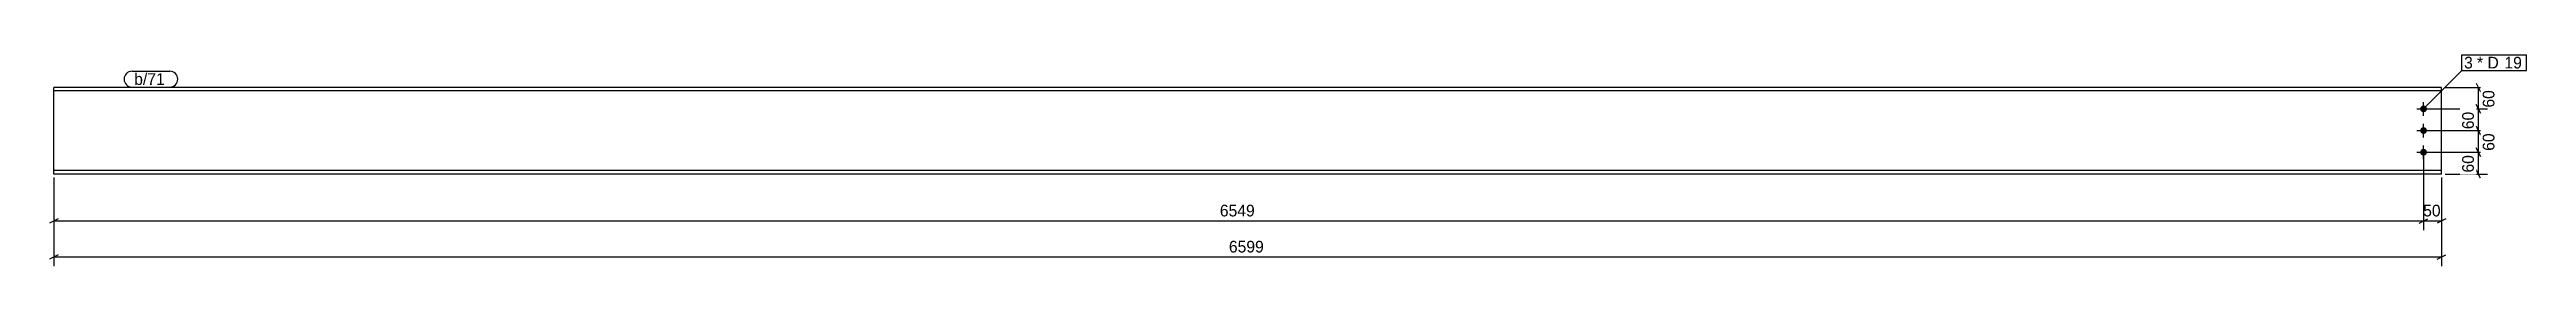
# Model space of a CAD drawing. Header units: millimetres. Extents: x 32 to 6877, y 32 to 618.
import ezdxf

# ---------------------------------------------------------------- set-up
doc = ezdxf.new("R2010")
doc.units = ezdxf.units.MM
doc.styles.add('Comic Sans MS', font='COMIC.TTF', dxfattribs={"height": 0.2})

msp = doc.modelspace()

# ---------------------------------------------------------------- hatches: boundary and pattern name
at = {"linetype": 'Continuous'}
for points in [[(6583.1, 468, -1), (6602.1, 468, -1)], [(6583.1, 408, -1), (6602.1, 408, -1)], [(6583.1, 348, -1), (6602.1, 348, -1)]]:
    msp.add_hatch(color=3, dxfattribs=at).paths.add_polyline_path(points)

# ---------------------------------------------------------------- linework, layer by layer
at = {"color": 7, "linetype": 'Continuous'}
for p, q in [((44, 287.6), (44, 527.6)), ((6642.6, 527.6), (44, 527.6)), ((6642.6, 517.8), (44, 517.8)), ((6642.6, 287.6), (6642.6, 527.6)), ((6642.6, 297.4), (44, 297.4)), ((6642.6, 287.6), (44, 287.6))]:
    msp.add_line(p, q, dxfattribs=at)
at = {"color": 3, "linetype": 'Continuous'}
for p, q in [((6592.6, 449), (6592.6, 487)), ((6573.6, 468), (6611.6, 468)), ((6592.6, 389), (6592.6, 427)), ((6573.6, 408), (6611.6, 408)), ((6573.6, 348), (6611.6, 348)), ((6592.6, 329), (6592.6, 367))]:
    msp.add_line(p, q, dxfattribs=at)
at = {"color": 8, "linetype": 'Continuous'}
for p, q in [((6652.6, 527.6), (6772.4, 527.6)), ((6738, 539.6), (6750, 515.6)), ((6750, 456), (6738, 480)), ((6744, 468), (6744, 527.6)), ((6602.6, 468), (6772.4, 468)), ((6750, 396), (6738, 420)), ((6602.6, 408), (6769.6, 408)), ((6602.6, 348), (6769.6, 348)), ((6738, 360), (6750, 336)), ((6744, 287.6), (6744, 348)), ((44, 277.6), (44, 32)), ((44, 277.6), (44, 132)), ((6592.6, 338), (6592.6, 132)), ((6642.6, 277.6), (6642.6, 132)), ((6652.6, 287.6), (6769.6, 287.6)), ((6750, 275.6), (6738, 299.6)), ((56, 163.6), (32, 151.6)), ((6580.6, 151.6), (6604.6, 163.6)), ((6592.6, 157.6), (6642.6, 157.6)), ((6654.6, 163.6), (6630.6, 151.6)), ((56, 63.6), (32, 51.6)), ((44, 57.6), (6642.6, 57.6)), ((6630.6, 51.6), (6654.6, 63.6))]:
    msp.add_line(p, q, dxfattribs=at)

# ---------------------------------------------------------------- wipeouts: each hides what was drawn before it
at = {"color": 0}
msp.add_wipeout([(6730.7, 580.1), (6730.7, 612.1), (6704.6, 612.1), (6704.6, 580.1)], dxfattribs=at)

# ---------------------------------------------------------------- next in the draw order: wipeouts: each hides what was drawn before it
for points in [[(358.5, 534.6), (358.5, 566.6), (266, 566.6), (266, 534.6)], [(6730.7, 580.1), (6730.7, 612.1), (6704.6, 612.1), (6704.6, 580.1)], [(6794.8, 530.3), (6750, 530.3), (6750, 465.3), (6794.8, 465.3)], [(6738, 350.3), (6693.2, 350.3), (6693.2, 285.3), (6738, 285.3)], [(6650, 163.6), (6650, 208.4), (6585.1, 208.4), (6585.1, 163.6)], [(3401.8, 63.6), (3401.8, 108.4), (3284.8, 108.4), (3284.8, 63.6)]]:
    msp.add_wipeout(points, dxfattribs=at)

# ---------------------------------------------------------------- next in the draw order: linework, layer by layer
at = {"color": 7, "linetype": 'Continuous'}
msp.add_line((6698.6, 574.1), (6698.6, 618.1), dxfattribs=at)
at = {"color": 8, "linetype": 'Continuous'}
for p, q in [((6738, 480), (6750, 456)), ((6602.6, 468), (6769.6, 468)), ((6744, 408), (6744, 468)), ((6602.6, 348), (6772.4, 348)), ((6750, 336), (6738, 360)), ((6592.6, 338), (6592.6, 132)), ((6642.6, 277.6), (6642.6, 32)), ((44, 157.6), (6592.6, 157.6)), ((6580.6, 151.6), (6604.6, 163.6))]:
    msp.add_line(p, q, dxfattribs=at)

# ---------------------------------------------------------------- next in the draw order: texts
at = {"color": 3, "style": 'Comic Sans MS'}
for p in [(6788.4, 471.7), (6731.6, 291.7)]:
    msp.add_text('60', height=32.38, rotation=90.00021, dxfattribs=at).set_placement(p)
for s, p in [('50', (6591.5, 170)), ('6599', (3291.2, 70))]:
    msp.add_text(s, height=32.38, dxfattribs=at).set_placement(p)

# ---------------------------------------------------------------- next in the draw order: wipeouts: each hides what was drawn before it
at = {"color": 0}
for points in [[(358.5, 534.6), (358.5, 566.6), (266, 566.6), (266, 534.6)], [(6806.5, 580.1), (6806.5, 612.1), (6740.3, 612.1), (6740.3, 580.1)]]:
    msp.add_wipeout(points, dxfattribs=at)

# ---------------------------------------------------------------- next in the draw order: linework, layer by layer
at = {"color": 7, "linetype": 'Continuous'}
for p, q in [((260, 572.6), (364.5, 572.6)), ((260, 528.6), (364.5, 528.6))]:
    msp.add_line(p, q, dxfattribs=at)
for centre, start, end in [((260, 550.6), 90, 270), ((364.5, 550.6), 270, 90)]:
    msp.add_arc(centre, 22, start, end, dxfattribs=at)

# ---------------------------------------------------------------- next in the draw order: texts
at = {"color": 3, "style": 'Comic Sans MS'}
msp.add_text('b/71', height=32.38, dxfattribs=at).set_placement((266, 534.6))

# ---------------------------------------------------------------- next in the draw order: wipeouts: each hides what was drawn before it
at = {"color": 0}
for points in [[(6806.5, 580.1), (6806.5, 612.1), (6740.3, 612.1), (6740.3, 580.1)], [(6738, 470.5), (6693.2, 470.5), (6693.2, 405.5), (6738, 405.5)], [(3376.8, 163.6), (3376.8, 208.4), (3259.8, 208.4), (3259.8, 163.6)]]:
    msp.add_wipeout(points, dxfattribs=at)

# ---------------------------------------------------------------- next in the draw order: linework, layer by layer
at = {"color": 7, "linetype": 'Continuous'}
msp.add_line((6592.6, 468), (6698.6, 574.1), dxfattribs=at)
at = {"color": 8, "linetype": 'Continuous'}
for p, q in [((6738, 420), (6750, 396)), ((6602.6, 408), (6772.4, 408)), ((6744, 348), (6744, 408))]:
    msp.add_line(p, q, dxfattribs=at)

# ---------------------------------------------------------------- next in the draw order: texts
at = {"color": 3, "style": 'Comic Sans MS'}
for s, height, p in [('3', 32.4, (6704.6, 580.1)), ('6549', 32.38, (3266.2, 170))]:
    msp.add_text(s, height=height, dxfattribs=at).set_placement(p)
msp.add_text('60', height=32.38, rotation=90.00021, dxfattribs=at).set_placement((6731.6, 411.9))

# ---------------------------------------------------------------- next in the draw order: wipeouts: each hides what was drawn before it
at = {"color": 0}
msp.add_wipeout([(6861.4, 580.1), (6861.4, 612.1), (6816.1, 612.1), (6816.1, 580.1)], dxfattribs=at)

# ---------------------------------------------------------------- next in the draw order: wipeouts: each hides what was drawn before it
for points in [[(6861.4, 580.1), (6861.4, 612.1), (6816.1, 612.1), (6816.1, 580.1)], [(6794.8, 410.5), (6750, 410.5), (6750, 345.5), (6794.8, 345.5)]]:
    msp.add_wipeout(points, dxfattribs=at)

# ---------------------------------------------------------------- next in the draw order: linework, layer by layer
at = {"color": 7, "linetype": 'Continuous'}
for p, q in [((6698.6, 618.1), (6877, 618.1)), ((6877, 574.1), (6877, 618.1)), ((6698.6, 574.1), (6877, 574.1))]:
    msp.add_line(p, q, dxfattribs=at)

# ---------------------------------------------------------------- next in the draw order: texts
at = {"color": 3, "style": 'Comic Sans MS'}
for s, p in [('* D', (6740.3, 580.1)), ('19', (6816.1, 580.1))]:
    msp.add_text(s, height=32.38, dxfattribs=at).set_placement(p)
msp.add_text('60', height=32.38, rotation=90.00021, dxfattribs=at).set_placement((6788.4, 351.9))

doc.saveas('drawing.dxf')
